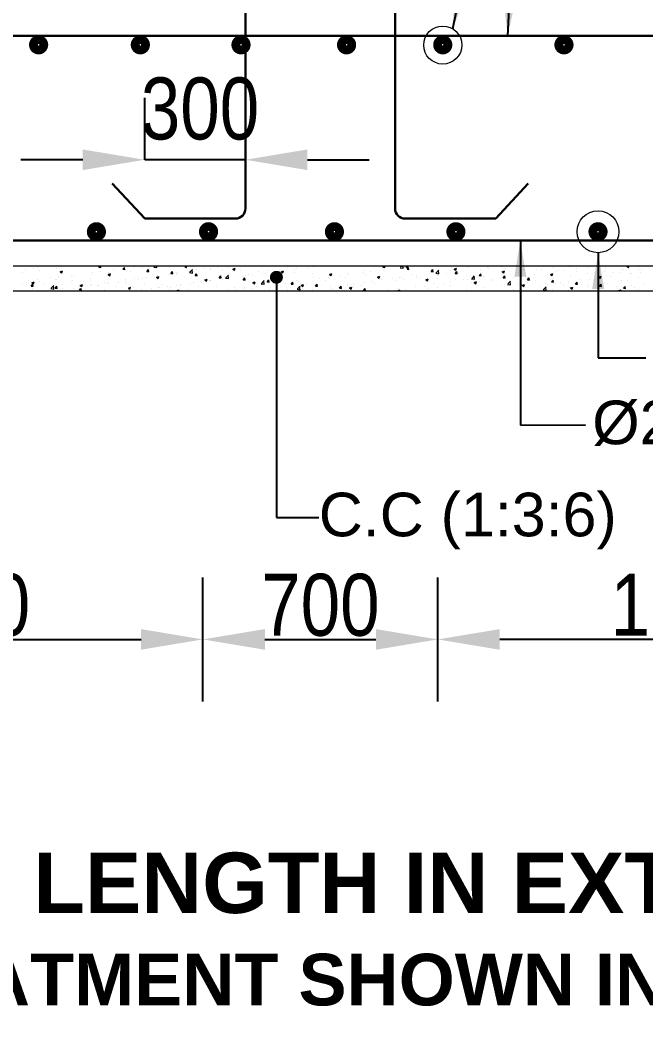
# Model space of a CAD drawing. Extents: x -358915 to 1258323, y -1667244 to -305611.
# Drawn here: x 581368 to 583794, y -1478479 to -1474602 of the extents above; entities that cross this region are included whole.
import ezdxf

# ---------------------------------------------------------------- set-up
doc = ezdxf.new("R2010")
doc.units = 0
doc.header["$LTSCALE"] = 300
doc.header["$MEASUREMENT"] = 0
doc.layers.get('DEFPOINTS').update_dxf_attribs({"linetype": 'CONTINUOUS'})
doc.layers.add('Dim', color=7, linetype='CONTINUOUS', lineweight=9)
doc.layers.add('ROD', color=1, linetype='CONTINUOUS', lineweight=30)
doc.layers.add('LINE', color=7, linetype='CONTINUOUS')
doc.layers.add('TXT', color=7, linetype='CONTINUOUS')
doc.styles.add('Arial', font='arial.ttf')
doc.styles.add('DIM', font='isocp3.shx')
doc.styles.add('dimText', font='ARIALN.TTF')
doc.dimstyles.new('dim n_120', dxfattribs={"dimtxt": 240, "dimasz": 240, "dimexe": 240, "dimexo": 150, "dimgap": 100, "dimtad": 2, "dimdec": 0, "dimzin": 0, "dimdsep": 46, "dimtxsty": 'DIM', "dimcen": 350, "dimclrd": 5, "dimclre": 5, "dimclrt": 7, "dimadec": 0, "dimazin": 0, "dimtfac": 1, "dimtdec": 0, "dimtmove": 0, "dimatfit": 3, "dimfxl": 240, "dimfxlon": 1, "dimtolj": 1, "dimtzin": 0, "dimarcsym": 0})
doc.dimstyles.new('dim_70', dxfattribs={"dimtxt": 140, "dimasz": 140, "dimexe": 70, "dimexo": 40, "dimgap": 50, "dimtad": 1, "dimdec": 0, "dimzin": 0, "dimdsep": 46, "dimtxsty": 'Arial', "dimcen": 0.09, "dimclrd": 5, "dimclre": 5, "dimclrt": 7, "dimadec": 0, "dimazin": 0, "dimtfac": 1, "dimtdec": 0, "dimtmove": 0, "dimatfit": 3, "dimfxl": 1, "dimtolj": 1, "dimtzin": 0, "dimarcsym": 0})

# ---------------------------------------------------------------- blocks, each defined once
blk = doc.blocks.new('*D708')
at = {"layer": 'DEFPOINTS', "color": 0, "ltscale": 50, "transparency": 16777216}
for p in [(581851.7, -1475143), (581851.7, -1475259.6), (582241.7, -1475259.6)]:
    blk.add_point(p, dxfattribs=at)
at = {"layer": 'Dim', "color": 5, "lineweight": -2, "ltscale": 50, "transparency": 16777216}
for p, q in [((581851.7, -1475143), (581851.7, -1474903)), ((582241.7, -1475143), (582241.7, -1474903)), ((581611.7, -1475143), (581371.7, -1475143)), ((582241.7, -1475143), (581851.7, -1475143)), ((582481.7, -1475143), (582721.7, -1475143))]:
    blk.add_line(p, q, dxfattribs=at)
at = {"layer": 'Dim', "color": 5, "ltscale": 50, "transparency": 16777216}
for points in [[(581611.7, -1475103), (581611.7, -1475183), (581851.7, -1475143)], [(582481.7, -1475103), (582481.7, -1475183), (582241.7, -1475143)]]:
    blk.add_solid(points, dxfattribs=at)
at = {"layer": 'Dim', "color": 7, "ltscale": 50, "transparency": 16777216, "insert": (582065.7, -1474945.9), "char_height": 240, "attachment_point": 5, "style": 'dimText'}
blk.add_mtext('\\A1;300', dxfattribs=at)
blk = doc.blocks.new('*D898')
at = {"layer": 'DEFPOINTS', "color": 0, "ltscale": 50, "transparency": 16777216}
for p in [(582987.3, -1477000.9), (582077.2, -1477420.3), (582987.3, -1477420.3)]:
    blk.add_point(p, dxfattribs=at)
at = {"layer": 'Dim', "color": 5, "lineweight": -2, "ltscale": 50, "transparency": 16777216}
for p, q in [((582077.2, -1477240.9), (582077.2, -1476760.9)), ((582987.3, -1477240.9), (582987.3, -1476760.9)), ((582317.2, -1477000.9), (582747.3, -1477000.9))]:
    blk.add_line(p, q, dxfattribs=at)
at = {"layer": 'Dim', "color": 5, "ltscale": 50, "transparency": 16777216}
for points in [[(582317.2, -1476960.9), (582317.2, -1477040.9), (582077.2, -1477000.9)], [(582747.3, -1476960.9), (582747.3, -1477040.9), (582987.3, -1477000.9)]]:
    blk.add_solid(points, dxfattribs=at)
at = {"layer": 'Dim', "color": 7, "ltscale": 50, "transparency": 16777216, "insert": (582532.2, -1476868.4), "char_height": 240, "attachment_point": 5, "style": 'dimText'}
blk.add_mtext('\\A1;700', dxfattribs=at)
blk = doc.blocks.new('*D899')
at = {"layer": 'DEFPOINTS', "color": 0, "ltscale": 50, "transparency": 16777216}
for p in [(582077.2, -1477000.9), (582077.2, -1477143.5), (580127.2, -1477207)]:
    blk.add_point(p, dxfattribs=at)
at = {"layer": 'Dim', "color": 5, "lineweight": -2, "ltscale": 50, "transparency": 16777216}
for p, q in [((580127.2, -1477057), (580127.2, -1476760.9)), ((582077.2, -1477000.9), (582077.2, -1476760.9)), ((580367.2, -1477000.9), (581837.2, -1477000.9))]:
    blk.add_line(p, q, dxfattribs=at)
at = {"layer": 'Dim', "color": 5, "ltscale": 50, "transparency": 16777216}
for points in [[(580367.2, -1476960.9), (580367.2, -1477040.9), (580127.2, -1477000.9)], [(581837.2, -1476960.9), (581837.2, -1477040.9), (582077.2, -1477000.9)]]:
    blk.add_solid(points, dxfattribs=at)
at = {"layer": 'Dim', "color": 7, "ltscale": 50, "transparency": 16777216, "insert": (581102.2, -1476868.4), "char_height": 240, "attachment_point": 5, "style": 'dimText'}
blk.add_mtext('\\A1;1500', dxfattribs=at)
blk = doc.blocks.new('*D900')
at = {"layer": 'DEFPOINTS', "color": 0, "ltscale": 50, "transparency": 16777216}
for p in [(582987.3, -1477000.9), (584937.2, -1477143.5), (582987.3, -1477246.9)]:
    blk.add_point(p, dxfattribs=at)
at = {"layer": 'Dim', "color": 5, "lineweight": -2, "ltscale": 50, "transparency": 16777216}
for p, q in [((582987.3, -1477096.9), (582987.3, -1476760.9)), ((584937.2, -1477000.9), (584937.2, -1476760.9)), ((584697.2, -1477000.9), (583227.3, -1477000.9))]:
    blk.add_line(p, q, dxfattribs=at)
at = {"layer": 'Dim', "color": 5, "ltscale": 50, "transparency": 16777216}
for points in [[(583227.3, -1476960.9), (583227.3, -1477040.9), (582987.3, -1477000.9)], [(584697.2, -1476960.9), (584697.2, -1477040.9), (584937.2, -1477000.9)]]:
    blk.add_solid(points, dxfattribs=at)
at = {"layer": 'Dim', "color": 7, "ltscale": 50, "transparency": 16777216, "insert": (583962.2, -1476868.4), "char_height": 240, "attachment_point": 5, "style": 'dimText'}
blk.add_mtext('\\A1;1500', dxfattribs=at)

msp = doc.modelspace()

# ---------------------------------------------------------------- linework, layer by layer
at = {"layer": 'Dim', "color": 2, "ltscale": 50}
for p, q in [((581378.7, -1475581), (581378.7, -1475581)), ((581387.8, -1475566.3), (581387.8, -1475566.3)), ((581421.1, -1475564.5), (581421.1, -1475564.5)), ((581437, -1475559.8), (581437, -1475559.8)), ((581445.5, -1475571.8), (581445.5, -1475571.8)), ((581511.1, -1475563.5), (581511.1, -1475563.5)), ((581523.6, -1475577.2), (581532.7, -1475573.7)), ((581523.6, -1475577.2), (581530.1, -1475581.5)), ((581530.1, -1475581.5), (581532.7, -1475573.7)), ((581578.7, -1475553.7), (581578.7, -1475553.7)), ((581648.8, -1475578.7), (581648.8, -1475578.7)), ((581673.5, -1475559), (581678.2, -1475553.4)), ((581673.5, -1475559), (581681.3, -1475559.7)), ((581681.3, -1475559.7), (581680.1, -1475553.4)), ((581681.3, -1475574.4), (581681.3, -1475574.4)), ((581709.5, -1475579.6), (581709.5, -1475579.6)), ((581730.6, -1475568), (581730.6, -1475568)), ((581766.8, -1475567.1), (581773, -1475559.7)), ((581766.8, -1475567.1), (581774.5, -1475567.8)), ((581774.5, -1475567.9), (581773, -1475559.7)), ((581777, -1475569.8), (581777, -1475569.8)), ((581794.8, -1475577), (581794.8, -1475577)), ((581806.9, -1475553.9), (581806.9, -1475553.9)), ((581812.7, -1475557.1), (581812.7, -1475557.1)), ((581843.8, -1475560.6), (581843.8, -1475560.6)), ((581860, -1475575.3), (581866.3, -1475567.8)), ((581860, -1475575.3), (581867.8, -1475576)), ((581867.7, -1475576), (581866.2, -1475567.9)), ((581870.6, -1475564), (581870.6, -1475564)), ((581876.3, -1475556.8), (581876.3, -1475556.8)), ((581886.7, -1475558.6), (581898.3, -1475560.4)), ((581888.2, -1475557.1), (581891.7, -1475553.4)), ((581898.3, -1475560.3), (581897.4, -1475553.4)), ((581945.7, -1475559.7), (581945.7, -1475559.7)), ((581953.3, -1475583.5), (581959.5, -1475576)), ((581961, -1475584.2), (581959.5, -1475576)), ((581974.9, -1475582.6), (581974.9, -1475582.6)), ((581977.6, -1475579.5), (581977.6, -1475579.5)), ((582006.5, -1475556.1), (582013.6, -1475553.4)), ((582006.5, -1475556.1), (582013, -1475560.4)), ((582012.9, -1475560.4), (582015.3, -1475553.4)), ((582015.1, -1475562.6), (582015.1, -1475562.6)), ((582024.1, -1475576.1), (582024.1, -1475576.1)), ((582025.5, -1475580.1), (582037, -1475581.9)), ((582026.9, -1475578.6), (582037, -1475568)), ((582037, -1475581.9), (582035.6, -1475569.5)), ((582042.1, -1475576.7), (582042.1, -1475576.7)), ((582053.4, -1475566.5), (582053.4, -1475566.5)), ((582084.5, -1475565.6), (582084.5, -1475565.6)), ((582106.2, -1475565.3), (582106.2, -1475565.3)), ((582107.8, -1475568.4), (582107.8, -1475568.4)), ((582129.2, -1475553.5), (582129.2, -1475553.5)), ((582138.8, -1475561), (582138.8, -1475561)), ((582153.9, -1475568.5), (582153.9, -1475568.5)), ((582175.3, -1475558.6), (582175.3, -1475558.6)), ((582188, -1475554.5), (582188, -1475554.5)), ((582193.3, -1475566.5), (582202.4, -1475563)), ((582193.3, -1475566.5), (582199.8, -1475570.8)), ((582199.8, -1475570.8), (582202.4, -1475563)), ((582223.3, -1475571.4), (582223.3, -1475571.4)), ((582292.6, -1475574.4), (582292.6, -1475574.4)), ((582330.5, -1475572.9), (582330.5, -1475572.9)), ((582362, -1475577.3), (582362, -1475577.3)), ((582373.6, -1475574.7), (582373.6, -1475574.7)), ((582380.2, -1475576.9), (582389.3, -1475573.4)), ((582380.2, -1475576.9), (582386.6, -1475581.2)), ((582386.6, -1475581.3), (582389.2, -1475573.4)), ((582399.8, -1475573.4), (582399.8, -1475573.4)), ((582406.3, -1475559.9), (582406.3, -1475559.9)), ((582431.4, -1475580.2), (582431.4, -1475580.2)), ((582432.4, -1475569.1), (582432.4, -1475569.1)), ((582440.4, -1475565.5), (582440.4, -1475565.5)), ((582481.6, -1475562.6), (582481.6, -1475562.6)), ((582506, -1475557.2), (582506, -1475557.2)), ((582638.7, -1475581.6), (582638.7, -1475581.6)), ((582693.4, -1475581.5), (582693.4, -1475581.5)), ((582704.4, -1475573.3), (582704.4, -1475573.3)), ((582725.9, -1475577.2), (582725.9, -1475577.2)), ((582771.9, -1475563.5), (582771.9, -1475563.5)), ((582774.4, -1475559.1), (582779.2, -1475553.4)), ((582774.4, -1475559.1), (582782.2, -1475559.8)), ((582775.1, -1475570.7), (582775.1, -1475570.7)), ((582780, -1475572.4), (582780, -1475572.4)), ((582782.1, -1475559.8), (582781, -1475553.4)), ((582838.7, -1475554.4), (582838.7, -1475554.4)), ((582840.7, -1475561), (582852.2, -1475562.8)), ((582842.1, -1475559.5), (582848, -1475553.4)), ((582852.2, -1475562.8), (582851.1, -1475553.4)), ((582855.8, -1475559.4), (582855.8, -1475559.4)), ((582857.3, -1475559.9), (582857.3, -1475559.9)), ((582863.1, -1475555.8), (582869.4, -1475553.4)), ((582863.1, -1475555.8), (582869.5, -1475560.1)), ((582867.7, -1475567.3), (582873.9, -1475559.8)), ((582867.7, -1475567.3), (582875.4, -1475567.9)), ((582869.5, -1475560.1), (582871.8, -1475553.4)), ((582875.4, -1475568), (582873.9, -1475559.8)), ((582889.8, -1475555.7), (582889.8, -1475555.7)), ((582960.9, -1475575.4), (582967.2, -1475567.9)), ((582960.9, -1475575.4), (582968.7, -1475576.1)), ((582962.8, -1475574.9), (582962.8, -1475574.9)), ((582968.6, -1475576.1), (582967.1, -1475568)), ((582970.3, -1475579.6), (582970.3, -1475579.6)), ((582979.4, -1475582.6), (582991, -1475584.3)), ((582980.8, -1475581), (582991, -1475570.5)), ((582990.9, -1475584.3), (582989.5, -1475572)), ((583037, -1475570.4), (583037, -1475570.4)), ((583038.6, -1475561.9), (583038.6, -1475561.9)), ((583039.9, -1475555.1), (583039.9, -1475555.1)), ((583049.9, -1475566.2), (583059, -1475562.7)), ((583049.9, -1475566.2), (583056.3, -1475570.6)), ((583054.1, -1475583.6), (583060.4, -1475576.1)), ((583056.3, -1475570.6), (583058.9, -1475562.7)), ((583061.9, -1475584.3), (583060.4, -1475576.1)), ((583068.7, -1475578.9), (583068.7, -1475578.9)), ((583102.7, -1475562.1), (583102.7, -1475562.1)), ((583109.3, -1475558), (583109.3, -1475558)), ((583150.8, -1475568.1), (583150.8, -1475568.1)), ((583178.7, -1475560.9), (583178.7, -1475560.9)), ((583183.4, -1475563.8), (583183.4, -1475563.8)), ((583232.6, -1475557.3), (583232.6, -1475557.3)), ((583236.7, -1475576.6), (583245.8, -1475573.1)), ((583236.7, -1475576.6), (583243.2, -1475581)), ((583239.9, -1475581.4), (583239.9, -1475581.4)), ((583243.1, -1475581), (583245.8, -1475573.1)), ((583248.1, -1475563.9), (583248.1, -1475563.9)), ((583301, -1475578.1), (583301, -1475578.1)), ((583315.7, -1475568.4), (583315.7, -1475568.4)), ((583317.5, -1475566.8), (583317.5, -1475566.8)), ((583368.5, -1475568.4), (583368.5, -1475568.4)), ((583386.9, -1475569.7), (583386.9, -1475569.7)), ((583391.5, -1475555.4), (583391.5, -1475555.4)), ((583428.9, -1475555.2), (583428.9, -1475555.2)), ((583435.3, -1475559.2), (583435.3, -1475559.2)), ((583444.4, -1475576.2), (583444.4, -1475576.2)), ((583456.3, -1475572.7), (583456.3, -1475572.7)), ((583476.9, -1475571.9), (583476.9, -1475571.9)), ((583498.3, -1475558.1), (583498.3, -1475558.1)), ((583525.7, -1475575.6), (583525.7, -1475575.6)), ((583526.2, -1475565.4), (583526.2, -1475565.4)), ((583567.7, -1475561.1), (583567.7, -1475561.1)), ((583595.1, -1475578.5), (583595.1, -1475578.5)), ((583608.3, -1475554.6), (583608.3, -1475554.6)), ((583633.6, -1475575.3), (583633.6, -1475575.3)), ((583637.1, -1475564), (583637.1, -1475564)), ((583664.5, -1475581.5), (583664.5, -1475581.5)), ((583689.4, -1475580.9), (583689.4, -1475580.9)), ((583699.3, -1475567), (583699.3, -1475567)), ((583706.5, -1475566.9), (583706.5, -1475566.9)), ((583719.6, -1475555.5), (583725.2, -1475553.4)), ((583719.6, -1475555.5), (583726.1, -1475559.9)), ((583726, -1475559.9), (583728.2, -1475553.4)), ((583765.2, -1475567.9), (583765.2, -1475567.9)), ((583766.8, -1475557.2), (583766.8, -1475557.2)), ((583770.5, -1475580), (583770.5, -1475580)), ((583775.8, -1475569.9), (583775.8, -1475569.9)), ((581392.6, -1475620.2), (581392.6, -1475620.2)), ((581402.8, -1475611.1), (581402.8, -1475611.1)), ((581414.4, -1475619.1), (581423.5, -1475615.6)), ((581414.4, -1475619.1), (581420.9, -1475623.5)), ((581420.8, -1475623.5), (581423.5, -1475615.6)), ((581434.6, -1475605.6), (581434.6, -1475605.6)), ((581443.9, -1475615.1), (581443.9, -1475615.1)), ((581484.9, -1475600.3), (581484.9, -1475600.3)), ((581504, -1475608.6), (581504, -1475608.6)), ((581509.6, -1475606.8), (581509.6, -1475606.8)), ((581517.5, -1475596), (581517.5, -1475596)), ((581566.7, -1475589.5), (581566.7, -1475589.5)), ((581567.4, -1475616), (581567.4, -1475616)), ((581573.4, -1475611.5), (581573.4, -1475611.5)), ((581577.1, -1475597), (581577.1, -1475597)), ((581642.8, -1475614.4), (581642.8, -1475614.4)), ((581643.2, -1475603), (581643.2, -1475603)), ((581643.8, -1475587.9), (581643.8, -1475587.9)), ((581696.4, -1475619.2), (581696.4, -1475619.2)), ((581710.5, -1475587.6), (581719.6, -1475584.1)), ((581710.5, -1475587.6), (581716.9, -1475591.9)), ((581712.2, -1475617.3), (581712.2, -1475617.3)), ((581716.9, -1475591.9), (581719.5, -1475584.1)), ((581719, -1475590), (581719, -1475590)), ((581750.2, -1475618.5), (581750.2, -1475618.5)), ((581775.4, -1475613.1), (581775.4, -1475613.1)), ((581778.5, -1475608.4), (581778.5, -1475608.4)), ((581781.6, -1475620.3), (581781.6, -1475620.3)), ((581811, -1475604.1), (581811, -1475604.1)), ((581826, -1475605.5), (581826, -1475605.5)), ((581842.2, -1475603.9), (581842.2, -1475603.9)), ((581860.3, -1475597.7), (581860.3, -1475597.7)), ((581897.3, -1475598), (581906.4, -1475594.5)), ((581897.3, -1475598), (581903.8, -1475602.4)), ((581901.8, -1475592.5), (581901.8, -1475592.5)), ((581903.7, -1475602.4), (581906.4, -1475594.5)), ((581907.8, -1475595.6), (581907.8, -1475595.6)), ((581942.4, -1475586.8), (581942.4, -1475586.8)), ((581953.3, -1475583.5), (581961, -1475584.1)), ((581975.4, -1475585.9), (581975.4, -1475585.9)), ((582040.5, -1475620), (582040.5, -1475620)), ((582046.5, -1475591.6), (582052.8, -1475584.2)), ((582046.5, -1475591.6), (582054.3, -1475592.3)), ((582054.2, -1475592.3), (582052.7, -1475584.2)), ((582072, -1475616.5), (582072, -1475616.5)), ((582084.1, -1475608.4), (582093.2, -1475604.9)), ((582084.1, -1475608.4), (582090.6, -1475612.8)), ((582090.5, -1475612.8), (582093.2, -1475604.9)), ((582103.1, -1475612), (582103.1, -1475612)), ((582104.6, -1475612.3), (582104.6, -1475612.3)), ((582106.2, -1475611.7), (582106.2, -1475611.7)), ((582139.7, -1475599.8), (582146, -1475592.3)), ((582139.7, -1475599.8), (582147.5, -1475600.5)), ((582147.5, -1475600.5), (582146, -1475592.4)), ((582153.8, -1475605.8), (582153.8, -1475605.8)), ((582164.2, -1475601.6), (582175.8, -1475603.4)), ((582165.6, -1475600.1), (582175.8, -1475589.5)), ((582173.7, -1475601.9), (582173.7, -1475601.9)), ((582175.7, -1475603.4), (582174.3, -1475591)), ((582178.9, -1475599), (582178.9, -1475599)), ((582233, -1475607.9), (582239.3, -1475600.5)), ((582233, -1475607.9), (582240.8, -1475608.6)), ((582235.9, -1475595), (582235.9, -1475595)), ((582240.7, -1475608.7), (582239.2, -1475600.5)), ((582240.5, -1475592.8), (582240.5, -1475592.8)), ((582254.7, -1475586), (582254.7, -1475586)), ((582268.5, -1475590.7), (582268.5, -1475590.7)), ((582270.9, -1475618.8), (582280, -1475615.3)), ((582270.9, -1475618.8), (582277.4, -1475623.2)), ((582277.4, -1475623.2), (582280, -1475615.3)), ((582304.4, -1475621.6), (582314.5, -1475611.1)), ((582306.1, -1475584.4), (582306.1, -1475584.4)), ((582314.5, -1475624.9), (582313, -1475612.5)), ((582317.7, -1475584.2), (582317.7, -1475584.2)), ((582326.2, -1475616.1), (582332.5, -1475608.6)), ((582326.2, -1475616.1), (582334, -1475616.8)), ((582334, -1475616.8), (582332.5, -1475608.7)), ((582372.1, -1475618), (582372.1, -1475618)), ((582398.2, -1475620.4), (582398.2, -1475620.4)), ((582419.5, -1475624.3), (582425.7, -1475616.8)), ((582427.2, -1475625), (582425.7, -1475616.8)), ((582438.8, -1475608.8), (582438.8, -1475608.8)), ((582447.4, -1475613.9), (582447.4, -1475613.9)), ((582500.8, -1475583.2), (582500.8, -1475583.2)), ((582504.5, -1475600.5), (582504.5, -1475600.5)), ((582529.5, -1475603.1), (582529.5, -1475603.1)), ((582552.6, -1475611.5), (582552.6, -1475611.5)), ((582562, -1475598.8), (582562, -1475598.8)), ((582567, -1475587.3), (582576.1, -1475583.8)), ((582567, -1475587.3), (582573.5, -1475591.7)), ((582570.2, -1475586.1), (582570.2, -1475586.1)), ((582572, -1475590.7), (582572, -1475590.7)), ((582573.4, -1475591.7), (582576.1, -1475583.8)), ((582611.3, -1475592.3), (582611.3, -1475592.3)), ((582628.4, -1475598.5), (582628.4, -1475598.5)), ((582639.6, -1475589), (582639.6, -1475589)), ((582702.8, -1475616.5), (582702.8, -1475616.5)), ((582704.2, -1475585.4), (582704.2, -1475585.4)), ((582709, -1475592), (582709, -1475592)), ((582735.4, -1475614), (582735.4, -1475614)), ((582753.8, -1475597.7), (582762.9, -1475594.2)), ((582753.8, -1475597.7), (582760.3, -1475602.1)), ((582760.3, -1475602.1), (582762.9, -1475594.2)), ((582770.3, -1475606.8), (582770.3, -1475606.8)), ((582778.4, -1475594.9), (582778.4, -1475594.9)), ((582811.2, -1475601), (582811.2, -1475601)), ((582823.1, -1475611.2), (582823.1, -1475611.2)), ((582837.1, -1475597.6), (582837.1, -1475597.6)), ((582847.8, -1475597.8), (582847.8, -1475597.8)), ((582855.6, -1475606.9), (582855.6, -1475606.9)), ((582887, -1475588), (582887, -1475588)), ((582902.7, -1475589.3), (582902.7, -1475589.3)), ((582904.8, -1475600.4), (582904.8, -1475600.4)), ((582917.2, -1475600.8), (582917.2, -1475600.8)), ((582940.7, -1475608.1), (582949.8, -1475604.6)), ((582940.7, -1475608.1), (582947.1, -1475612.5)), ((582947.1, -1475612.5), (582949.7, -1475604.6)), ((582986.6, -1475603.7), (582986.6, -1475603.7)), ((582986.9, -1475589.6), (582986.9, -1475589.6)), ((583012.4, -1475620.4), (583012.4, -1475620.4)), ((583019.5, -1475585.4), (583019.5, -1475585.4)), ((583035.4, -1475613.7), (583035.4, -1475613.7)), ((583054.1, -1475583.6), (583061.9, -1475584.3)), ((583056, -1475606.6), (583056, -1475606.6)), ((583088.3, -1475607.4), (583088.3, -1475607.4)), ((583101.1, -1475605.4), (583101.1, -1475605.4)), ((583116.6, -1475619.3), (583116.6, -1475619.3)), ((583118.1, -1475604.1), (583129.7, -1475605.9)), ((583119.6, -1475602.6), (583129.7, -1475592)), ((583125.4, -1475609.6), (583125.4, -1475609.6)), ((583127.5, -1475618.5), (583136.6, -1475615)), ((583127.5, -1475618.5), (583133.9, -1475622.9)), ((583129.7, -1475605.8), (583128.3, -1475593.5)), ((583133.9, -1475622.9), (583136.5, -1475615)), ((583147.4, -1475591.7), (583153.7, -1475584.3)), ((583147.4, -1475591.7), (583155.2, -1475592.4)), ((583149.2, -1475615.1), (583149.2, -1475615.1)), ((583155.1, -1475592.5), (583153.6, -1475584.3)), ((583164.1, -1475594.4), (583164.1, -1475594.4)), ((583168.6, -1475595.6), (583168.6, -1475595.6)), ((583194.8, -1475612.5), (583194.8, -1475612.5)), ((583198.4, -1475608.6), (583198.4, -1475608.6)), ((583235.4, -1475586.5), (583235.4, -1475586.5)), ((583240.6, -1475599.9), (583246.9, -1475592.4)), ((583240.6, -1475599.9), (583248.4, -1475600.6)), ((583248.4, -1475600.6), (583246.9, -1475592.5)), ((583258.3, -1475624.1), (583268.5, -1475613.5)), ((583264.2, -1475615.4), (583264.2, -1475615.4)), ((583268.4, -1475627.4), (583267, -1475615)), ((583280.5, -1475597.8), (583280.5, -1475597.8)), ((583313, -1475593.5), (583313, -1475593.5)), ((583333.6, -1475618.4), (583333.6, -1475618.4)), ((583333.9, -1475608), (583340.1, -1475600.6)), ((583333.9, -1475608), (583341.6, -1475608.7)), ((583341.6, -1475608.8), (583340.1, -1475600.6)), ((583362.3, -1475587), (583362.3, -1475587)), ((583367, -1475611.7), (583367, -1475611.7)), ((583403, -1475621.3), (583403, -1475621.3)), ((583423.5, -1475587), (583432.6, -1475583.5)), ((583423.5, -1475587), (583430, -1475591.4)), ((583427.1, -1475616.2), (583433.4, -1475608.7)), ((583427.1, -1475616.2), (583434.9, -1475616.9)), ((583430, -1475591.4), (583432.6, -1475583.5)), ((583434.9, -1475616.9), (583433.4, -1475608.8)), ((583433.7, -1475602.5), (583433.7, -1475602.5)), ((583462, -1475619.9), (583462, -1475619.9)), ((583492, -1475616.7), (583492, -1475616.7)), ((583499.4, -1475594.2), (583499.4, -1475594.2)), ((583520.4, -1475624.4), (583526.6, -1475616.9)), ((583528.1, -1475625.1), (583526.6, -1475616.9)), ((583537.8, -1475606.9), (583537.8, -1475606.9)), ((583566.9, -1475584.5), (583566.9, -1475584.5)), ((583574.1, -1475605.9), (583574.1, -1475605.9)), ((583606.6, -1475601.6), (583606.6, -1475601.6)), ((583610.4, -1475597.4), (583619.5, -1475593.9)), ((583610.4, -1475597.4), (583616.8, -1475601.8)), ((583613.6, -1475593.9), (583613.6, -1475593.9)), ((583616.8, -1475601.8), (583619.4, -1475593.9)), ((583632.1, -1475618.6), (583632.1, -1475618.6)), ((583655.8, -1475595.1), (583655.8, -1475595.1)), ((583697.7, -1475610.3), (583697.7, -1475610.3)), ((583720.6, -1475609.4), (583720.6, -1475609.4)), ((583733.9, -1475584.4), (583733.9, -1475584.4)), ((583737.9, -1475584.3), (583737.9, -1475584.3)), ((583765.2, -1475600.5), (583765.2, -1475600.5)), ((581377.1, -1475624.2), (581377.1, -1475624.2)), ((581411.8, -1475632.3), (581418.1, -1475624.8)), ((581411.8, -1475632.3), (581419.6, -1475633)), ((581415.7, -1475642.1), (581415.7, -1475642.1)), ((581419.6, -1475633), (581418.1, -1475624.9)), ((581462, -1475623.1), (581462, -1475623.1)), ((581483.3, -1475647.3), (581483.3, -1475647.3)), ((581487.7, -1475642.2), (581499.3, -1475644)), ((581489.2, -1475640.7), (581499.3, -1475630.1)), ((581491.6, -1475629), (581491.6, -1475629)), ((581499.3, -1475643.9), (581497.8, -1475631.6)), ((581505.1, -1475640.5), (581511.3, -1475633)), ((581505.1, -1475640.5), (581512.8, -1475641.1)), ((581508, -1475650), (581508, -1475650)), ((581512.8, -1475641.2), (581511.3, -1475633)), ((581531.4, -1475626), (581531.4, -1475626)), ((581532.5, -1475640.8), (581532.5, -1475640.8)), ((581575.5, -1475640.3), (581575.5, -1475640.3)), ((581598.3, -1475648.6), (581604.6, -1475641.1)), ((581598.3, -1475648.6), (581606.1, -1475649.3)), ((581598.5, -1475644.6), (581598.5, -1475644.6)), ((581600.8, -1475628.9), (581600.8, -1475628.9)), ((581601.2, -1475629.5), (581610.3, -1475626)), ((581601.2, -1475629.5), (581607.7, -1475633.9)), ((581606.1, -1475649.3), (581604.6, -1475641.2)), ((581607.7, -1475633.9), (581610.3, -1475626)), ((581614.6, -1475630), (581614.6, -1475630)), ((581642.2, -1475631.1), (581642.2, -1475631.1)), ((581647.1, -1475625.7), (581647.1, -1475625.7)), ((581670.2, -1475631.9), (581670.2, -1475631.9)), ((581674.3, -1475631.6), (581674.3, -1475631.6)), ((581696.5, -1475650.9), (581697.8, -1475649.3)), ((581698.1, -1475650.9), (581697.8, -1475649.4)), ((581707.9, -1475622.8), (581707.9, -1475622.8)), ((581739.6, -1475634.8), (581739.6, -1475634.8)), ((581788.1, -1475639.9), (581797.2, -1475636.4)), ((581788.1, -1475639.9), (581794.5, -1475644.3)), ((581794.5, -1475644.3), (581797.1, -1475636.4)), ((581809, -1475637.7), (581809, -1475637.7)), ((581826.1, -1475648.9), (581826.1, -1475648.9)), ((581840.6, -1475647.2), (581840.6, -1475647.2)), ((581851, -1475623.2), (581851, -1475623.2)), ((581878.4, -1475640.7), (581878.4, -1475640.7)), ((581906.3, -1475638.9), (581906.3, -1475638.9)), ((581908.2, -1475638.1), (581908.2, -1475638.1)), ((581920.3, -1475626.1), (581920.3, -1475626.1)), ((581940.7, -1475633.8), (581940.7, -1475633.8)), ((581947.8, -1475643.6), (581947.8, -1475643.6)), ((581951.4, -1475638), (581951.4, -1475638)), ((581973.8, -1475629.1), (581973.8, -1475629.1)), ((581974.9, -1475650.3), (581984, -1475646.8)), ((581974.9, -1475650.3), (581975.7, -1475650.9)), ((581982.6, -1475650.9), (581984, -1475646.8)), ((581989.7, -1475629.1), (581989.7, -1475629.1)), ((581989.9, -1475627.4), (581989.9, -1475627.4)), ((582017.2, -1475646.5), (582017.2, -1475646.5)), ((582027.2, -1475625), (582027.2, -1475625)), ((582059.1, -1475632), (582059.1, -1475632)), ((582086.6, -1475649.5), (582086.6, -1475649.5)), ((582128.5, -1475634.9), (582128.5, -1475634.9)), ((582172.1, -1475645.2), (582172.1, -1475645.2)), ((582197.9, -1475637.9), (582197.9, -1475637.9)), ((582201.7, -1475646.2), (582201.7, -1475646.2)), ((582234.3, -1475642), (582234.3, -1475642)), ((582238.9, -1475636), (582238.9, -1475636)), ((582267.3, -1475640.8), (582267.3, -1475640.8)), ((582283.5, -1475635.5), (582283.5, -1475635.5)), ((582302.9, -1475623.1), (582314.5, -1475624.9)), ((582304.5, -1475627.7), (582304.5, -1475627.7)), ((582325.1, -1475650.5), (582325.1, -1475650.5)), ((582336.7, -1475643.7), (582336.7, -1475643.7)), ((582365.6, -1475624.7), (582365.6, -1475624.7)), ((582400.9, -1475637.5), (582400.9, -1475637.5)), ((582406.1, -1475646.7), (582406.1, -1475646.7)), ((582419.5, -1475624.3), (582427.2, -1475624.9)), ((582441.7, -1475644.6), (582453.2, -1475646.4)), ((582443.1, -1475643.1), (582453.2, -1475632.6)), ((582453.2, -1475646.4), (582451.8, -1475634.1)), ((582457.8, -1475629.2), (582466.9, -1475625.7)), ((582457.8, -1475629.2), (582464.2, -1475633.6)), ((582464.2, -1475633.6), (582466.8, -1475625.7)), ((582475.5, -1475649.6), (582475.5, -1475649.6)), ((582476.8, -1475624.5), (582476.8, -1475624.5)), ((582502.9, -1475643.8), (582502.9, -1475643.8)), ((582512.7, -1475632.4), (582519, -1475624.9)), ((582512.7, -1475632.4), (582520.5, -1475633.1)), ((582520.5, -1475633.1), (582519, -1475625)), ((582527.8, -1475650.1), (582527.8, -1475650.1)), ((582570.4, -1475634), (582570.4, -1475634)), ((582577.1, -1475643.6), (582577.1, -1475643.6)), ((582583.7, -1475640), (582583.7, -1475640)), ((582606, -1475640.6), (582612.2, -1475633.1)), ((582606, -1475640.6), (582613.7, -1475641.2)), ((582613.7, -1475641.3), (582612.2, -1475633.1)), ((582637.2, -1475624.9), (582637.2, -1475624.9)), ((582644.6, -1475639.6), (582653.7, -1475636.1)), ((582644.6, -1475639.6), (582651.1, -1475644)), ((582651, -1475644), (582653.7, -1475636.1)), ((582659.2, -1475632.8), (582659.2, -1475632.8)), ((582659.5, -1475627), (582659.5, -1475627)), ((582691.7, -1475628.5), (582691.7, -1475628.5)), ((582699.2, -1475648.7), (582705.5, -1475641.3)), ((582699.2, -1475648.7), (582707, -1475649.4)), ((582706.9, -1475649.5), (582705.4, -1475641.3)), ((582741, -1475622), (582741, -1475622)), ((582768.8, -1475650.1), (582768.8, -1475650.1)), ((582797.5, -1475650.9), (582798.7, -1475649.4)), ((582798.9, -1475650.9), (582798.7, -1475649.5)), ((582831.4, -1475650.1), (582840.5, -1475646.6)), ((582831.4, -1475650.1), (582832.6, -1475650.9)), ((582835.5, -1475640.9), (582835.5, -1475640.9)), ((582839, -1475650.9), (582840.5, -1475646.6)), ((582860.8, -1475646.5), (582860.8, -1475646.5)), ((582901.2, -1475632.6), (582901.2, -1475632.6)), ((582936.6, -1475633.5), (582936.6, -1475633.5)), ((582952.7, -1475640.9), (582952.7, -1475640.9)), ((582968.7, -1475622.8), (582968.7, -1475622.8)), ((582985.3, -1475636.6), (582985.3, -1475636.6)), ((583034.5, -1475630.1), (583034.5, -1475630.1)), ((583099.5, -1475648.6), (583099.5, -1475648.6)), ((583167, -1475638.9), (583167, -1475638.9)), ((583233.8, -1475629.7), (583233.8, -1475629.7)), ((583246.3, -1475649), (583246.3, -1475649)), ((583256.9, -1475625.6), (583268.5, -1475627.4)), ((583278.8, -1475644.7), (583278.8, -1475644.7)), ((583299.4, -1475621.4), (583299.4, -1475621.4)), ((583310.3, -1475646), (583310.3, -1475646)), ((583314.3, -1475628.9), (583323.4, -1475625.5)), ((583314.3, -1475628.9), (583320.8, -1475633.3)), ((583320.7, -1475633.3), (583323.4, -1475625.5)), ((583328.1, -1475638.3), (583328.1, -1475638.3)), ((583386.1, -1475632.9), (583386.1, -1475632.9)), ((583395.6, -1475647.1), (583407.2, -1475648.9)), ((583397.1, -1475645.6), (583407.2, -1475635)), ((583407.2, -1475648.9), (583405.7, -1475636.5)), ((583410.2, -1475627.5), (583410.2, -1475627.5)), ((583432.1, -1475645.8), (583432.1, -1475645.8)), ((583442.7, -1475623.2), (583442.7, -1475623.2)), ((583472.4, -1475624.2), (583472.4, -1475624.2)), ((583493.1, -1475648.5), (583493.1, -1475648.5)), ((583497.8, -1475637.5), (583497.8, -1475637.5)), ((583501.1, -1475639.4), (583510.2, -1475635.9)), ((583501.1, -1475639.4), (583507.6, -1475643.7)), ((583507.6, -1475643.7), (583510.2, -1475635.9)), ((583520.4, -1475624.4), (583528.1, -1475625)), ((583541.8, -1475627.2), (583541.8, -1475627.2)), ((583565.3, -1475627.7), (583565.3, -1475627.7)), ((583568.9, -1475635.5), (583568.9, -1475635.5)), ((583611.2, -1475630.1), (583611.2, -1475630.1)), ((583613.6, -1475632.5), (583619.9, -1475625.1)), ((583613.6, -1475632.5), (583621.4, -1475633.2)), ((583621.3, -1475633.2), (583619.8, -1475625.1)), ((583621.6, -1475646.4), (583621.6, -1475646.4)), ((583644.7, -1475622.4), (583644.7, -1475622.4)), ((583680.6, -1475633), (583680.6, -1475633)), ((583688, -1475649.8), (583697.1, -1475646.3)), ((583688, -1475649.8), (583689.6, -1475650.9)), ((583695.5, -1475650.9), (583697, -1475646.3)), ((583703.7, -1475635.6), (583703.7, -1475635.6)), ((583706.8, -1475640.7), (583713.1, -1475633.2)), ((583706.8, -1475640.7), (583714.6, -1475641.4)), ((583714.6, -1475641.4), (583713.1, -1475633.3)), ((583736.3, -1475631.3), (583736.3, -1475631.3)), ((583750, -1475636), (583750, -1475636)), ((583763.7, -1475643.8), (583763.7, -1475643.8)), ((583785.5, -1475624.8), (583785.5, -1475624.8))]:
    msp.add_line(p, q, dxfattribs=at)
at = {"layer": 'Dim'}
for centre, radius in [((583006.2, -1474698.7), 73.9), ((583607.7, -1475421.7), 81.2)]:
    msp.add_circle(centre, radius, dxfattribs=at)
at = {"layer": 'LINE', "lineweight": 18}
for p, q in [((579217.1, -1475553.4), (585847.2, -1475553.4)), ((579217.1, -1475650.9), (585847.2, -1475650.9))]:
    msp.add_line(p, q, dxfattribs=at)
at = {"layer": 'ROD'}
for p, q in [((582241.7, -1475332), (582241.7, -1466774.8)), ((582821.4, -1475332), (582821.4, -1466778.5)), ((582809.7, -1474662.9), (579427.8, -1474662.9)), ((582809.7, -1474662.9), (585645.1, -1474662.9)), ((581725.9, -1475234.6), (581851.7, -1475371)), ((583337.2, -1475234.6), (583211.4, -1475371)), ((581851.7, -1475371), (582202.7, -1475371)), ((583211.4, -1475371), (582860.4, -1475371)), ((582809.7, -1475455.9), (579398, -1475454)), ((582809.7, -1475455.9), (585664.5, -1475454))]:
    msp.add_line(p, q, dxfattribs=at)
at = {"layer": 'ROD', "const_width": 39.9}
for points in [[(581424.2, -1474692.3, 1), (581456.8, -1474703.1, 1)], [(581818.3, -1474692.3, 1), (581850.9, -1474703.1, 1)], [(582208.3, -1474692.3, 1), (582240.9, -1474703.1, 1)], [(582649.8, -1474692.3, -1.001656), (582617.3, -1474703.1, -1.001656)], [(583022.5, -1474692.3, -1), (582989.9, -1474703.1, -1)], [(583492.1, -1474692.3, -1), (583459.5, -1474703.1, -1)], [(581680.6, -1475416.3, -1), (581648.1, -1475427.2, -1)], [(582082.5, -1475416.3, 1), (582115.1, -1475427.2, 1)], [(582570.3, -1475416.3, 1), (582602.8, -1475427.2, 1)], [(583040.9, -1475416.3, 1), (583073.4, -1475427.2, 1)], [(583624, -1475416.3, -1), (583591.4, -1475427.2, -1)]]:
    msp.add_lwpolyline(points, format="xyb", close=True, dxfattribs=at)
at = {"layer": 'ROD'}
for centre, start, end in [((582202.7, -1475332), 270, 0), ((582860.4, -1475332), 180, 270)]:
    msp.add_arc(centre, 39, start, end, dxfattribs=at)

# ---------------------------------------------------------------- texts
at = {"layer": 'TXT', "color": 0, "char_height": 169, "attachment_point": 4, "style": 'Arial'}
for s, insert, width in [('%%C20@125C/C', (583585.4, -1476177.3), 1753.522), ('C.C (1:3:6)', (582525.9, -1476542.5), 1753.463)]:
    msp.add_mtext(s, dxfattribs=dict(at, insert=insert, width=width))
at = {"layer": 'TXT', "color": 0, "insert": (576351.3, -1478152.8), "char_height": 130, "width": 12347.342, "attachment_point": 4}
msp.add_mtext('\\A1;{\\fArial|b1|i0|c0|p34;\\H1.8x;\\C6;SECTION C\\H0.7x;\\S^ 1;\\H1.429x;-C\\H0.7x;\\S^ 1;\\H1.429x; (VALID FOR 450 LENGTH IN EXTENDED PORTION OF BARREL)\\P\\A0;\\H0.6478x;\\C7;                \\H1.319x;                 (FOUNDATION TREATMENT SHOWN IN SHEET NO  21, 22 & 23 OF 25) }', dxfattribs=at)

# ---------------------------------------------------------------- dimensions: what is measured, and where the dimension line sits
at = {"layer": 'Dim', "ltscale": 50}
dim = msp.add_linear_dim(base=(581851.7, -1475143), p1=(582241.7, -1475259.6), p2=(581851.7, -1475259.6), text='300', dimstyle='dim n_120', override={"dimgap": 10, "dimtxsty": 'dimText', "dimtmove": 2}, dxfattribs=at)
dim.commit()
dim.dimension.update_dxf_attribs({"geometry": '*D708', "text_midpoint": (582065.7, -1474945.9), "dimtype": 160})
for base, p1, p2, text, picture, middle in [((582077.2, -1477000.9), (580127.2, -1477207), (582077.2, -1477143.5), '1500', '*D899', (581102.2, -1476868.4)), ((582987.3, -1477000.9), (582077.2, -1477420.3), (582987.3, -1477420.3), '700', '*D898', (582532.2, -1476868.4))]:
    dim = msp.add_linear_dim(base=base, p1=p1, p2=p2, text=text, dimstyle='dim n_120', override={"dimgap": 10, "dimtxsty": 'dimText', "dimtmove": 2}, dxfattribs=at)
    dim.commit()
    dim.dimension.update_dxf_attribs({"geometry": picture, "text_midpoint": middle})
dim = msp.add_linear_dim(base=(582987.3, -1477000.9), p1=(584937.2, -1477143.5), p2=(582987.3, -1477246.9), angle=180, text='1500', dimstyle='dim n_120', override={"dimgap": 10, "dimtxsty": 'dimText', "dimtmove": 2}, dxfattribs=at)
dim.commit()
dim.dimension.update_dxf_attribs({"geometry": '*D900', "text_midpoint": (583962.2, -1476868.4)})

# ---------------------------------------------------------------- leaders
at = {"layer": 'Dim'}
for points in [[(583045.1, -1474635.9), (583246.1, -1473670.9), (583363.1, -1473670.9)], [(583257.8, -1474662.9), (583290.1, -1474019.5), (583382.2, -1474019.5)], [(583306.8, -1475455.9), (583306.8, -1476170.5), (583558.8, -1476169.3)], [(583608.3, -1475502.9), (583608.3, -1475910), (583792.4, -1475910)]]:
    msp.add_leader(points, dimstyle='dim_70', dxfattribs=at)
at = {"layer": 'Dim', "ltscale": 50}
msp.add_leader([(582361.8, -1475598.2), (582361.8, -1476528), (582525.6, -1476528)], dimstyle='dim_70', override={"dimasz": 50, "dimgap": 20, "dimtad": 0, "dimldrblk": 'Dot'}, dxfattribs=at)

doc.saveas('drawing.dxf')
